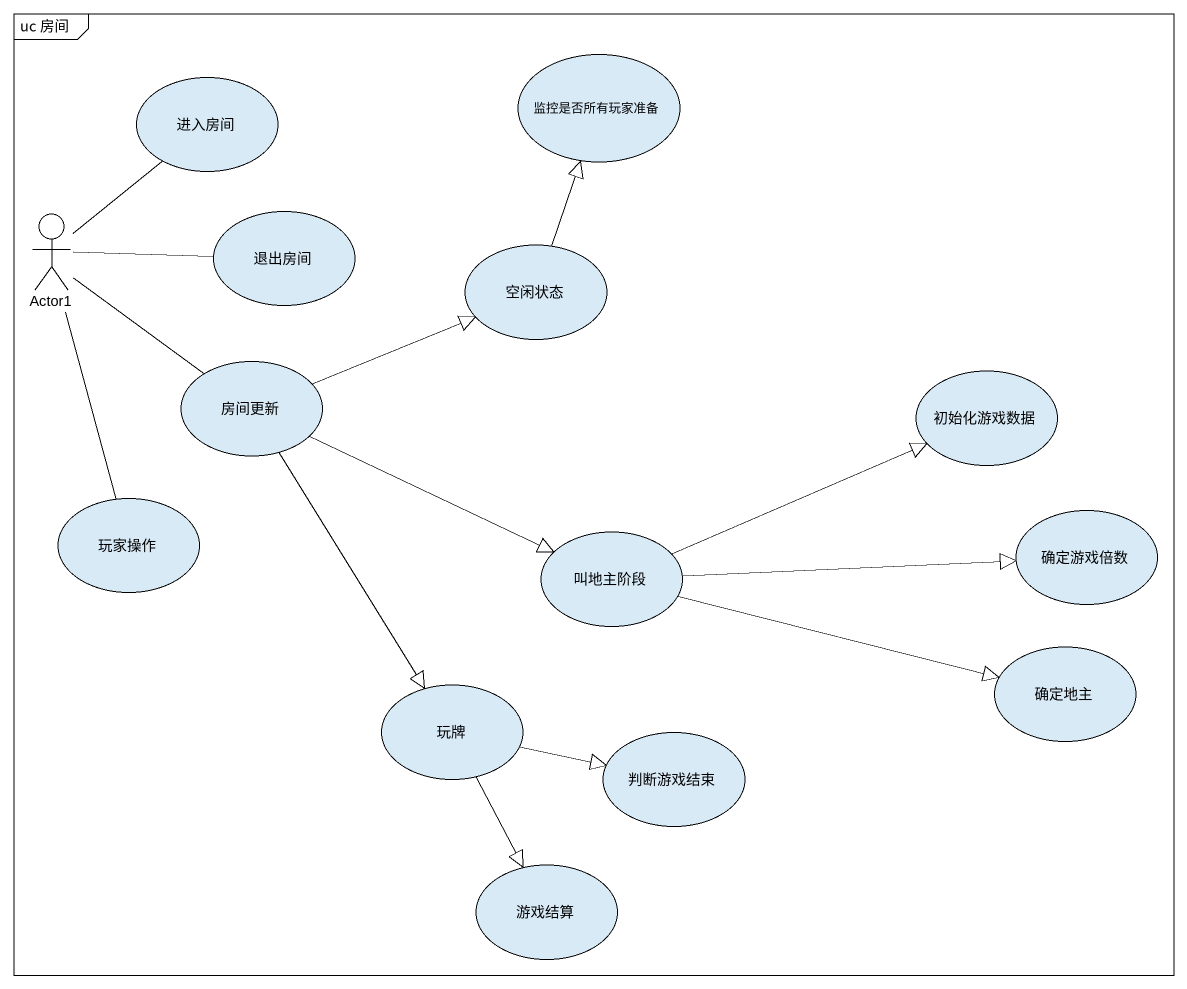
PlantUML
@startuml
mainframe uc 房间
usecase 进入房间
usecase 监控是否所有玩家准备
actor Actor1
usecase 退出房间
usecase 空闲状态
usecase 房间更新
usecase 初始化游戏数据
usecase 玩家操作
usecase 叫地主阶段
usecase 确定游戏倍数
usecase 玩牌
usecase 确定地主
usecase 判断游戏结束
usecase 游戏结算
Actor1 -up- 进入房间
Actor1 -right- 退出房间
Actor1 -- 房间更新
Actor1 -- 玩家操作
空闲状态 -up-|> 监控是否所有玩家准备
房间更新 -right-|> 空闲状态
房间更新 -right-|> 叫地主阶段
房间更新 --|> 玩牌
叫地主阶段 -right-|> 初始化游戏数据
叫地主阶段 -right-|> 确定游戏倍数
叫地主阶段 -right-|> 确定地主
玩牌 -right-|> 判断游戏结束
玩牌 --|> 游戏结算
@enduml
